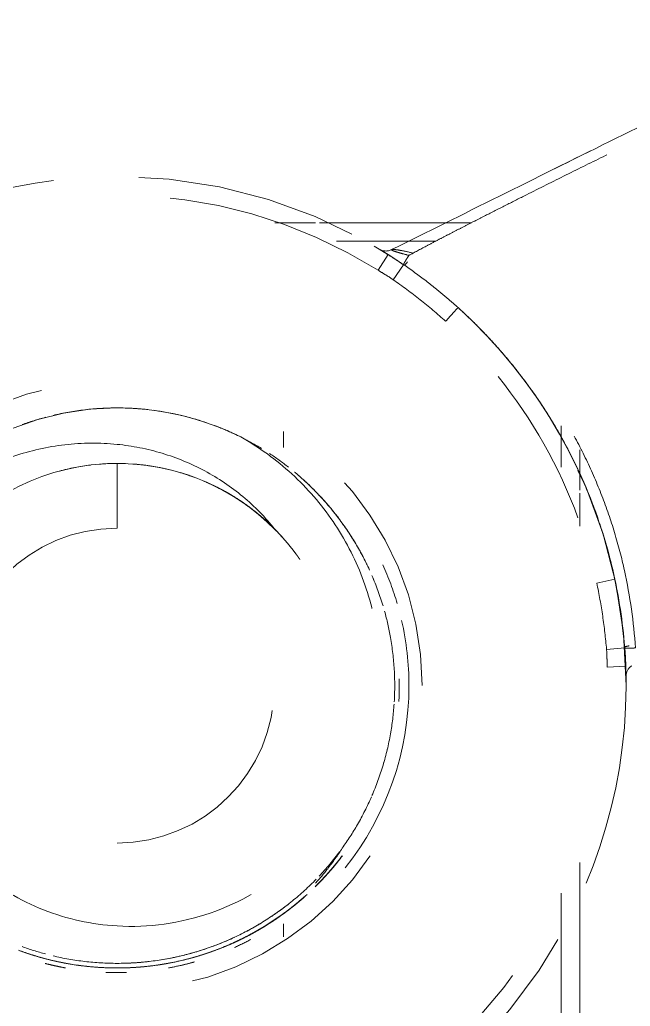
# Model space of a CAD drawing. Extents: x -3450 to 27857, y -1288 to 11880.
# Drawn here: x 1064.49 to 1068.27, y 1142.81 to 1148.92 of the extents above; entities that cross this region are included whole.
import ezdxf

# ---------------------------------------------------------------- set-up
doc = ezdxf.new("R2010")
doc.units = 0
doc.linetypes.add('188K-SM-03-F20-MECH-EQ-Y2257103$0$XFM7Q20PCW-200K$0$ACAD_ISO03W100', pattern=[30, 12, -18])
doc.layers.add('188K-SM-03-F20-MECH-EQ-Y2257103$0$XFM7Q20PCW-200K$0$PCW EQ (FUTURE)', color=252, linetype='188K-SM-03-F20-MECH-EQ-Y2257103$0$XFM7Q20PCW-200K$0$ACAD_ISO03W100', lineweight=9)

# ---------------------------------------------------------------- blocks, each defined once
blk = doc.blocks.new('188K-SM-03-F20-MECH-EQ-Y2257103$0$XFM7Q20PCW-200K$0$漢唐美光 8NHV4A-10FDA-NC150-M - 漢唐美光 8NHV4A-10FDA-NC150-M-V1107-CUB_L40')
for p, q in [((-517.618, -64.944), (-515.429, -64.944)), ((-507.004, -64.944), (-515.205, -64.944)), ((-514.288, -65.944), (-508.94, -65.944)), ((-511.505, -66.667), (-512.038, -67.513)), ((-510.666, -67.208), (-511.233, -68.02)), ((-502.149, -75.913), (-502.149, -78.15)), ((-517.149, -76.211), (-517.149, -77.081)), ((-501.149, -77.206), (-501.149, -79.391)), ((-501.149, -79.546), (-501.149, -81.326)), ((-500.233, -84.41), (-499.255, -84.201)), ((-499.705, -87.987), (-498.718, -87.902)), ((-499.668, -88.938), (-498.669, -88.9)), ((-501.149, -99.491), (-501.149, -113.944)), ((-502.149, -101.148), (-502.149, -113.944)), ((-517.149, -103.503), (-517.149, -102.807))]:
    blk.add_line(p, q)
at = {"flags": 128}
for points in [[(-540.793, -66.667), (-539.85, -66.1), (-538.886, -65.571), (-537.901, -65.081), (-536.898, -64.631), (-535.877, -64.222), (-534.84, -63.853), (-533.79, -63.526), (-532.728, -63.242), (-531.655, -63), (-530.573, -62.802), (-529.484, -62.647), (-528.39, -62.535), (-527.292, -62.467), (-526.192, -62.444), (-525.092, -62.464), (-523.994, -62.528), (-522.9, -62.636), (-521.81, -62.788), (-520.728, -62.983), (-519.654, -63.222), (-518.591, -63.503), (-517.539, -63.826), (-516.502, -64.191), (-515.48, -64.598), (-514.475, -65.045), (-513.488, -65.531), (-512.522, -66.057), (-511.578, -66.621), (-511.505, -66.667)], [(-511.988, -66.37), (-511.856, -66.45), (-511.505, -66.667)], [(-510.666, -67.208), (-511.087, -66.929), (-511.505, -66.667)], [(-507.729, -69.524), (-506.928, -70.277), (-506.157, -71.061), (-505.417, -71.876), (-504.711, -72.719), (-504.04, -73.59), (-503.404, -74.487), (-502.804, -75.409), (-502.241, -76.355), (-501.717, -77.321), (-501.232, -78.309), (-500.786, -79.314), (-500.382, -80.337), (-500.018, -81.375), (-499.696, -82.427), (-499.417, -83.491), (-499.255, -84.201)], [(-526.149, -81.444), (-526.149, -77.944)], [(-498.718, -87.902), (-498.927, -86.044), (-499.256, -84.202)], [(-498.669, -88.9), (-498.687, -88.407), (-498.718, -87.902)], [(-498.669, -88.9), (-498.649, -90), (-498.673, -91.099), (-498.742, -92.197), (-498.854, -93.291), (-499.009, -94.38), (-499.208, -95.462), (-499.451, -96.535), (-499.736, -97.597), (-500.063, -98.647), (-500.432, -99.684), (-500.842, -100.704), (-501.292, -101.708), (-501.783, -102.692), (-502.312, -103.656), (-502.879, -104.599), (-503.484, -105.517), (-504.125, -106.411), (-504.801, -107.279), (-505.511, -108.119), (-506.255, -108.929), (-507.03, -109.71), (-507.836, -110.459), (-508.671, -111.175), (-509.534, -111.857), (-510.423, -112.503), (-511.338, -113.114), (-512.276, -113.688), (-513.237, -114.224), (-513.313, -114.264)], [(-498.669, -88.9), (-498.656, -89.312), (-498.653, -89.467)]]:
    blk.add_lwpolyline(points, dxfattribs=at)
blk.add_circle((-526.149, -89.944), 379.979)
for centre, radius, start, end in [((-526.149, -89.944), 117.511, 0, 180), ((-526.149, -89.944), 116.611, 0, 180), ((-526.149, -89.944), 27.5, 0, 180), ((-526.149, -89.944), 26.5, 57.8248, 122.1752), ((-511.628, -65.77), 0.7, 239.0061, 296.3873), ((-526.149, -89.944), 16.478, 0, 180), ((-526.149, -89.944), 26.5, 20, 39.0319), ((-526.149, -89.944), 15, 90, 176.4547), ((-526.149, -89.944), 15, 63.5476, 90), ((-526.149, -89.944), 12, 90, 195.3207), ((-526.149, -89.944), 12, 44.6896, 90), ((-526.149, -89.944), 8.5, 90, 270), ((-526.149, -89.944), 8.5, 270, 90), ((-526.149, -89.944), 15.771, 16.3132, 24.441), ((-526.149, -89.944), 15.771, 0, 12.8571), ((-526.149, -89.944), 26.5, 297.8248, 2.1752), ((-497.953, -89.454), 0.7, 123.6127, 180.9939), ((-526.149, -89.944), 117.511, 180, 0), ((-526.149, -89.944), 116.611, 180, 0), ((-526.149, -89.944), 27.5, 180, 0), ((-526.149, -89.944), 16.478, 180, 0), ((-526.149, -89.944), 15.25, 180, 305.6756), ((-526.149, -89.944), 15.771, 321.4286, 0), ((-526.149, -89.944), 15.5, 294.1306, 297.8311), ((-526.149, -89.944), 15.5, 282.7354, 285.6911), ((-526.149, -89.944), 15.5, 267.7332, 271.8732)]:
    blk.add_arc(centre, radius, start, end)
for centre, major_axis, start_param, end_param in [((-510.238, -66.661), (0.395, 0.578), 3.141593, 4.007823), ((-498.03, -87.806), (0.698, 0.053), 2.275362, 3.141593)]:
    blk.add_ellipse(centre, major_axis=major_axis, ratio=0.07832, start_param=start_param, end_param=end_param)
for points, knots in [([(-491.768, -56.699), (-493.539, -57.577), (-497.286, -59.436), (-502.607, -62.076), (-507.327, -64.418), (-509.998, -65.743), (-511.316, -66.397)], [-1, -1, -1, -1, -0.7, -0.4, -0.2, 0, 0, 0, 0]), ([(-511.316, -66.397), (-509.406, -65.449), (-505.496, -63.509), (-498.977, -60.275), (-494.66, -58.133), (-492.374, -56.999)], [-1, -1, -1, -1, -0.7, -0.4, 0, 0, 0, 0]), ([(-510.382, -66.706), (-510.078, -66.543), (-509.61, -66.293), (-508.958, -65.95), (-508.458, -65.689), (-507.938, -65.42), (-507.402, -65.145), (-506.858, -64.867), (-506.139, -64.5), (-505.247, -64.047), (-503.813, -63.323), (-502.023, -62.427), (-499.888, -61.373), (-496.374, -59.661), (-493.666, -58.381), (-491.749, -57.494)], [0, 0, 0, 0, 0.055556, 0.083333, 0.111111, 0.138889, 0.166667, 0.194444, 0.222222, 0.277778, 0.333333, 0.444444, 0.555556, 0.666667, 1, 1, 1, 1]), ([(-511.316, -66.397), (-511.331, -66.404), (-511.315, -66.426), (-511.197, -66.476), (-511.015, -66.533), (-510.735, -66.613), (-510.516, -66.671), (-510.382, -66.706)], [0, 0, 0, 0, 0.166667, 0.333333, 0.5, 0.666667, 1, 1, 1, 1]), ([(-510.163, -66.589), (-510.38, -66.528), (-510.759, -66.443), (-511.171, -66.385), (-511.294, -66.386), (-511.316, -66.397)], [0.0240835, 0.0240835, 0.0240835, 0.0240835, 0.5, 0.75, 1, 1, 1, 1]), ([(-498.141, -87.908), (-498.232, -86.519), (-498.532, -84.411), (-499.246, -81.671), (-499.933, -79.678), (-500.77, -77.743), (-501.761, -75.863), (-502.893, -74.068), (-504.571, -71.81), (-506.994, -69.228), (-509.212, -67.488), (-510.382, -66.706)], [-1, -1, -1, -1, -0.833333, -0.75, -0.666667, -0.583333, -0.5, -0.416667, -0.333333, -0.166667, 0, 0, 0, 0]), ([(-507.73, -69.525), (-507.915, -69.357), (-508.29, -69.028), (-508.866, -68.549), (-509.649, -67.931), (-510.255, -67.491), (-510.666, -67.208)], [0, 0, 0, 0, 0.2, 0.4, 0.6, 1, 1, 1, 1]), ([(-498.728, -87.859), (-498.831, -86.511), (-499.14, -84.467), (-499.852, -81.812), (-500.529, -79.88), (-501.347, -78.005), (-502.311, -76.18), (-503.408, -74.435), (-505.028, -72.239), (-507.366, -69.717), (-509.503, -68.011), (-510.633, -67.239)], [-1, -1, -1, -1, -0.833333, -0.75, -0.666667, -0.583333, -0.5, -0.416667, -0.333333, -0.166667, 0, 0, 0, 0]), ([(-507.729, -69.524), (-507.494, -69.736), (-507.03, -70.17), (-506.355, -70.845), (-505.702, -71.546), (-505.073, -72.27), (-504.47, -73.015), (-503.892, -73.782), (-503.34, -74.571), (-502.641, -75.648), (-501.839, -77.041), (-500.862, -79.046), (-499.954, -81.411), (-499.456, -83.26), (-499.255, -84.201)], [0, 0, 0, 0, 0.055556, 0.111111, 0.166667, 0.222222, 0.277778, 0.333333, 0.388889, 0.444444, 0.555556, 0.666667, 0.833333, 1, 1, 1, 1]), ([(-519.467, -76.514), (-518.474, -77.072), (-516.618, -78.414), (-514.366, -81.01), (-512.775, -84.057), (-511.941, -87.392), (-511.92, -90.83), (-512.724, -94.174), (-514.317, -97.222), (-516.993, -100.214), (-521.001, -102.541), (-524.445, -103.024), (-526.149, -102.925)], [0, 0, 0, 0, 0.090909, 0.181818, 0.272727, 0.363636, 0.454545, 0.545455, 0.636364, 0.727273, 0.863636, 1, 1, 1, 1]), ([(-526.149, -76.912), (-527.085, -76.818), (-528.984, -76.835), (-531.76, -77.465), (-534.346, -78.657), (-536.537, -80.281), (-538.304, -82.198), (-540.096, -84.99), (-540.876, -87.381), (-541.12, -89.016)], [0, 0, 0, 0, 0.133333, 0.266667, 0.4, 0.533333, 0.65, 0.766667, 1, 1, 1, 1]), ([(-526.149, -104.944), (-525.567, -104.944), (-524.404, -104.876), (-522.682, -104.572), (-521.007, -104.071), (-519.402, -103.378), (-517.888, -102.504), (-516.485, -101.46), (-515.214, -100.261), (-514.09, -98.921), (-513.129, -97.461), (-512.345, -95.898), (-511.747, -94.256), (-511.343, -92.554), (-511.14, -90.818), (-511.14, -89.07), (-511.343, -87.333), (-511.747, -85.632), (-512.344, -83.989), (-513.129, -82.427), (-514.09, -80.966), (-515.214, -79.627), (-516.078, -78.811), (-516.541, -78.424), (-516.559, -78.41)], [0, 0, 0, 0, 0.037037, 0.0740741, 0.1111111, 0.1481481, 0.1851852, 0.2222222, 0.2592593, 0.2962963, 0.3333333, 0.3703704, 0.4074074, 0.4444444, 0.4814815, 0.5185185, 0.5555556, 0.5925926, 0.6296296, 0.6666667, 0.7037037, 0.7407407, 0.7777778, 0.7792088, 0.7792088, 0.7792088, 0.7792088]), ([(-521.267, -78.982), (-521.259, -78.985), (-521.243, -78.992), (-521.221, -79.002), (-521.207, -79.008), (-521.201, -79.011)], [0.8615722656, 0.8615722656, 0.8615722656, 0.8615722656, 0.8618164062, 0.8620605469, 0.8622510204, 0.8622510204, 0.8622510204, 0.8622510204]), ([(-520.748, -79.228), (-520.747, -79.228), (-520.74, -79.232), (-520.708, -79.248), (-520.651, -79.277), (-520.601, -79.303), (-520.565, -79.322), (-520.546, -79.332), (-520.532, -79.339), (-520.522, -79.345), (-520.518, -79.347), (-520.516, -79.348)], [0.8928833008, 0.8928833008, 0.8928833008, 0.8928833008, 0.8929443359, 0.8930664062, 0.8931884766, 0.8933105469, 0.893371582, 0.8934326172, 0.8934631348, 0.8935089111, 0.8935527802, 0.8935527802, 0.8935527802, 0.8935527802]), ([(-519.04, -80.276), (-519.1, -80.232), (-519.261, -80.116), (-519.543, -79.923), (-519.871, -79.714), (-520.18, -79.532), (-520.442, -79.387), (-520.563, -79.323), (-520.608, -79.299)], [0.8918902829, 0.8918902829, 0.8918902829, 0.8918902829, 0.8919677734, 0.8920898438, 0.8922119141, 0.8923339844, 0.8924560547, 0.892578125, 0.892578125, 0.892578125, 0.892578125]), ([(-520.499, -79.357), (-520.497, -79.358), (-520.493, -79.36), (-520.487, -79.363), (-520.479, -79.367), (-520.47, -79.373), (-520.458, -79.379), (-520.447, -79.385), (-520.435, -79.391), (-520.428, -79.395), (-520.424, -79.397)], [0.893737793, 0.893737793, 0.893737793, 0.893737793, 0.8937988281, 0.8938598633, 0.8939208984, 0.8940429688, 0.8941650391, 0.8942871094, 0.8944091797, 0.89453125, 0.89453125, 0.89453125, 0.89453125]), ([(-520.389, -79.416), (-520.386, -79.418), (-520.374, -79.424), (-520.355, -79.435), (-520.34, -79.443), (-520.332, -79.448)], [0.8948974609, 0.8948974609, 0.8948974609, 0.8948974609, 0.8950195312, 0.8952636719, 0.8955078125, 0.8955078125, 0.8955078125, 0.8955078125]), ([(-520.321, -79.454), (-520.317, -79.456), (-520.306, -79.462), (-520.287, -79.473), (-520.268, -79.484), (-520.256, -79.49), (-520.253, -79.492)], [0.8956299891, 0.8956299891, 0.8956299891, 0.8956299891, 0.8957519531, 0.8959960938, 0.8962402344, 0.8963652762, 0.8963652762, 0.8963652762, 0.8963652762]), ([(-520.23, -79.505), (-520.219, -79.511), (-520.201, -79.522), (-520.183, -79.532), (-520.176, -79.536)], [0.8966088914, 0.8966088914, 0.8966088914, 0.8966088914, 0.8969726562, 0.8971941718, 0.8971941718, 0.8971941718, 0.8971941718]), ([(-519.813, -79.753), (-519.815, -79.751), (-519.816, -79.751), (-519.807, -79.756), (-519.776, -79.775), (-519.723, -79.809), (-519.675, -79.84), (-519.641, -79.862), (-519.619, -79.876), (-519.608, -79.883), (-519.604, -79.886)], [0.9270019531, 0.9270019531, 0.9270019531, 0.9270019531, 0.9270629883, 0.9271240234, 0.9272460938, 0.9273681641, 0.9274902344, 0.9275512695, 0.9276123047, 0.9276733398, 0.9276733398, 0.9276733398, 0.9276733398]), ([(-518.058, -81.081), (-518.077, -81.064), (-518.175, -80.975), (-518.376, -80.798), (-518.677, -80.551), (-518.985, -80.314), (-519.276, -80.105), (-519.524, -79.937), (-519.639, -79.862), (-519.682, -79.835)], [0.9259959413, 0.9259959413, 0.9259959413, 0.9259959413, 0.9260253906, 0.9261474609, 0.9262695312, 0.9263916016, 0.9265136719, 0.9266357422, 0.9267578125, 0.9267578125, 0.9267578125, 0.9267578125]), ([(-519.583, -79.899), (-519.582, -79.9), (-519.578, -79.903), (-519.572, -79.906), (-519.567, -79.91), (-519.56, -79.914), (-519.551, -79.92), (-519.54, -79.927), (-519.529, -79.935), (-519.518, -79.942), (-519.511, -79.947), (-519.507, -79.949)], [0.9278564453, 0.9278564453, 0.9278564453, 0.9278564453, 0.9279174805, 0.9279785156, 0.9280395508, 0.9281005859, 0.9282226562, 0.9283447266, 0.9284667969, 0.9285888672, 0.9287109375, 0.9287109375, 0.9287109375, 0.9287109375]), ([(-518.944, -80.347), (-518.935, -80.354), (-518.913, -80.37), (-518.891, -80.387), (-518.877, -80.398)], [0.8869103572, 0.8869103572, 0.8869103572, 0.8869103572, 0.8872070312, 0.8876953125, 0.8876953125, 0.8876953125, 0.8876953125]), ([(-518.918, -80.366), (-518.924, -80.362), (-518.932, -80.356), (-518.934, -80.355), (-518.925, -80.361), (-518.896, -80.383), (-518.846, -80.421), (-518.801, -80.456), (-518.769, -80.481), (-518.755, -80.492), (-518.749, -80.496)], [0.9611206055, 0.9611206055, 0.9611206055, 0.9611206055, 0.9611816406, 0.9612426758, 0.9613037109, 0.9614257812, 0.9615478516, 0.9616699219, 0.961730957, 0.9617919922, 0.9617919922, 0.9617919922, 0.9617919922]), ([(-517.179, -81.972), (-517.23, -81.915), (-517.356, -81.775), (-517.593, -81.527), (-517.87, -81.254), (-518.156, -80.99), (-518.428, -80.755), (-518.62, -80.598), (-518.741, -80.503), (-518.788, -80.467), (-518.807, -80.451)], [0.9600989964, 0.9600989964, 0.9600989964, 0.9600989964, 0.9602050781, 0.9603271484, 0.9604492188, 0.9605712891, 0.9606933594, 0.9608154297, 0.9608764648, 0.9609375, 0.9609375, 0.9609375, 0.9609375]), ([(-518.78, -80.472), (-518.778, -80.474), (-518.769, -80.481), (-518.759, -80.489), (-518.75, -80.496), (-518.748, -80.497)], [0.8888423949, 0.8888423949, 0.8888423949, 0.8888423949, 0.8889160156, 0.8891601562, 0.8892220141, 0.8892220141, 0.8892220141, 0.8892220141]), ([(-518.72, -80.519), (-518.719, -80.521), (-518.715, -80.523), (-518.71, -80.527), (-518.705, -80.531), (-518.7, -80.536), (-518.693, -80.541), (-518.685, -80.548), (-518.674, -80.556), (-518.664, -80.564), (-518.654, -80.572), (-518.647, -80.577), (-518.644, -80.58)], [0.9619750977, 0.9619750977, 0.9619750977, 0.9619750977, 0.9620361328, 0.962097168, 0.9621582031, 0.9622192383, 0.9622802734, 0.9624023438, 0.9625244141, 0.9626464844, 0.9627685547, 0.962890625, 0.962890625, 0.962890625, 0.962890625]), ([(-518.677, -80.554), (-518.675, -80.555), (-518.67, -80.559), (-518.663, -80.565), (-518.657, -80.57), (-518.651, -80.574), (-518.646, -80.578), (-518.641, -80.582), (-518.636, -80.586), (-518.633, -80.588), (-518.632, -80.59)], [0.8900752915, 0.8900752915, 0.8900752915, 0.8900752915, 0.8901367188, 0.8902587891, 0.8903198242, 0.8903808594, 0.8904418945, 0.8905029297, 0.8905639648, 0.8906173706, 0.8906173706, 0.8906173706, 0.8906173706]), ([(-518.622, -80.598), (-518.616, -80.603), (-518.596, -80.619), (-518.576, -80.635), (-518.563, -80.646)], [0.9631548532, 0.9631548532, 0.9631548532, 0.9631548532, 0.9633789062, 0.9638671875, 0.9638671875, 0.9638671875, 0.9638671875]), ([(-518.573, -80.637), (-518.57, -80.64), (-518.551, -80.655), (-518.513, -80.687), (-518.464, -80.727), (-518.436, -80.75), (-518.428, -80.758), (-518.429, -80.756), (-518.441, -80.746), (-518.463, -80.728), (-518.492, -80.703), (-518.523, -80.678), (-518.541, -80.664), (-518.55, -80.656)], [0.8908469657, 0.8908469657, 0.8908469657, 0.8908469657, 0.8908691406, 0.8909912109, 0.8911132812, 0.8912353516, 0.8912963867, 0.8913574219, 0.891418457, 0.8914794922, 0.8915405273, 0.8915710449, 0.8916015625, 0.8916015625, 0.8916015625, 0.8916015625]), ([(-518.123, -81.023), (-518.113, -81.031), (-518.091, -81.051), (-518.069, -81.072), (-518.056, -81.083)], [0.9210302143, 0.9210302143, 0.9210302143, 0.9210302143, 0.9213867188, 0.921875, 0.921875, 0.921875, 0.921875]), ([(-516.412, -82.929), (-516.433, -82.9), (-516.502, -82.805), (-516.654, -82.603), (-516.878, -82.322), (-517.129, -82.025), (-517.391, -81.737), (-517.64, -81.479), (-517.854, -81.271), (-517.967, -81.165), (-518.017, -81.119), (-518.046, -81.092), (-518.075, -81.066), (-518.096, -81.047), (-518.107, -81.037), (-518.109, -81.035), (-518.101, -81.043), (-518.074, -81.067), (-518.027, -81.109), (-517.986, -81.148), (-517.961, -81.171), (-517.951, -81.18), (-517.949, -81.182)], [0.994196602, 0.994196602, 0.994196602, 0.994196602, 0.994262695, 0.994384766, 0.994506836, 0.994628906, 0.994750977, 0.994873047, 0.994995117, 0.995117188, 0.995147705, 0.995178223, 0.995239258, 0.995300293, 0.995361328, 0.995422363, 0.995483398, 0.995605469, 0.995727539, 0.995849609, 0.995910645, 0.995933679, 0.995933679, 0.995933679, 0.995933679]), ([(-517.916, -81.214), (-517.914, -81.215), (-517.911, -81.218), (-517.906, -81.223), (-517.901, -81.227), (-517.897, -81.232), (-517.892, -81.236), (-517.886, -81.242), (-517.878, -81.249), (-517.868, -81.258), (-517.859, -81.267), (-517.849, -81.276), (-517.843, -81.282), (-517.84, -81.285)], [0.9960918427, 0.9960918427, 0.9960918427, 0.9960918427, 0.9961547852, 0.9962158203, 0.9962768555, 0.9963378906, 0.9963989258, 0.9964599609, 0.9965820312, 0.9967041016, 0.9968261719, 0.9969482422, 0.9970703125, 0.9970703125, 0.9970703125, 0.9970703125]), ([(-517.875, -81.252), (-517.872, -81.255), (-517.866, -81.261), (-517.858, -81.268), (-517.852, -81.274), (-517.847, -81.279), (-517.842, -81.283), (-517.838, -81.288), (-517.833, -81.292), (-517.831, -81.295), (-517.829, -81.296)], [0.9241943359, 0.9241943359, 0.9241943359, 0.9241943359, 0.9243164062, 0.9244384766, 0.9244995117, 0.9245605469, 0.924621582, 0.9246826172, 0.9247436523, 0.9247970581, 0.9247970581, 0.9247970581, 0.9247970581]), ([(-517.821, -81.303), (-517.815, -81.309), (-517.803, -81.321), (-517.786, -81.338), (-517.775, -81.348), (-517.771, -81.353)], [0.9973144531, 0.9973144531, 0.9973144531, 0.9973144531, 0.9975585938, 0.9978027344, 0.9979765402, 0.9979765402, 0.9979765402, 0.9979765402]), ([(-517.788, -81.336), (-517.781, -81.342), (-517.759, -81.363), (-517.719, -81.403), (-517.674, -81.448), (-517.648, -81.473), (-517.641, -81.481), (-517.642, -81.48), (-517.653, -81.469), (-517.673, -81.449), (-517.706, -81.416), (-517.736, -81.387), (-517.753, -81.369)], [0.924987793, 0.924987793, 0.924987793, 0.924987793, 0.9250488281, 0.9251708984, 0.9252929688, 0.9254150391, 0.9254760742, 0.9255371094, 0.9255981445, 0.9256591797, 0.9257202148, 0.92578125, 0.92578125, 0.92578125, 0.92578125]), ([(-513.985, -81.166), (-513.688, -81.578), (-513.212, -82.314), (-512.802, -83.089), (-512.642, -83.42)], [0.30103749, 0.30103749, 0.30103749, 0.30103749, 0.33333333, 0.35679346, 0.35679346, 0.35679346, 0.35679346]), ([(-512.642, -83.42), (-512.802, -83.089), (-513.212, -82.314), (-513.688, -81.578), (-513.985, -81.166)], [0.64321175, 0.64321175, 0.64321175, 0.64321175, 0.66666667, 0.69896836, 0.69896836, 0.69896836, 0.69896836]), ([(-517.27, -81.871), (-517.268, -81.873), (-517.255, -81.888), (-517.241, -81.903), (-517.229, -81.916)], [0.9564599536, 0.9564599536, 0.9564599536, 0.9564599536, 0.9565429688, 0.95703125, 0.95703125, 0.95703125, 0.95703125]), ([(-517.138, -82.018), (-517.137, -82.02), (-517.133, -82.025), (-517.125, -82.033), (-517.118, -82.041), (-517.112, -82.048), (-517.108, -82.053), (-517.104, -82.058), (-517.1, -82.062), (-517.096, -82.067), (-517.093, -82.07), (-517.092, -82.072)], [0.9583104277, 0.9583104277, 0.9583104277, 0.9583104277, 0.9583740234, 0.9584960938, 0.9586181641, 0.9586791992, 0.9587402344, 0.9588012695, 0.9588623047, 0.9589233398, 0.9589767456, 0.9589767456, 0.9589767456, 0.9589767456]), ([(-517.078, -82.087), (-517.076, -82.09), (-517.069, -82.098), (-517.055, -82.114), (-517.028, -82.145), (-516.992, -82.188), (-516.951, -82.237), (-516.928, -82.264), (-516.921, -82.273), (-516.922, -82.271), (-516.932, -82.26), (-516.95, -82.237), (-516.975, -82.208), (-517.001, -82.178), (-517.015, -82.16), (-517.023, -82.151)], [0.9590759277, 0.9590759277, 0.9590759277, 0.9590759277, 0.9591064453, 0.9591674805, 0.9592285156, 0.9593505859, 0.9594726562, 0.9595947266, 0.9596557617, 0.9597167969, 0.959777832, 0.9598388672, 0.9598999023, 0.9599304199, 0.9599609375, 0.9599609375, 0.9599609375, 0.9599609375]), ([(-516.923, -82.27), (-516.906, -82.291), (-516.866, -82.338), (-516.817, -82.4), (-516.773, -82.454), (-516.74, -82.495), (-516.713, -82.529), (-516.697, -82.55), (-516.691, -82.558)], [0.985564018, 0.985564018, 0.985564018, 0.985564018, 0.986328125, 0.987304688, 0.987792969, 0.98828125, 0.988769531, 0.9890294, 0.9890294, 0.9890294, 0.9890294]), ([(-516.591, -82.688), (-516.587, -82.692), (-516.579, -82.703), (-516.565, -82.721), (-516.55, -82.742), (-516.537, -82.76), (-516.529, -82.77), (-516.526, -82.774)], [0.990576598, 0.990576598, 0.990576598, 0.990576598, 0.990722656, 0.990966797, 0.991210938, 0.991455078, 0.991578651, 0.991578651, 0.991578651, 0.991578651]), ([(-516.472, -82.847), (-516.47, -82.85), (-516.465, -82.857), (-516.457, -82.868), (-516.451, -82.877), (-516.445, -82.884), (-516.442, -82.889), (-516.438, -82.894), (-516.434, -82.899), (-516.43, -82.904), (-516.428, -82.908), (-516.427, -82.909)], [0.9924316406, 0.9924316406, 0.9924316406, 0.9924316406, 0.9925537109, 0.9926757812, 0.9927978516, 0.9928588867, 0.9929199219, 0.992980957, 0.9930419922, 0.9931030273, 0.9931564331, 0.9931564331, 0.9931564331, 0.9931564331]), ([(-516.422, -82.916), (-516.42, -82.919), (-516.416, -82.924), (-516.407, -82.937), (-516.394, -82.955), (-516.37, -82.988), (-516.337, -83.034), (-516.301, -83.086), (-516.281, -83.116), (-516.274, -83.125), (-516.276, -83.123), (-516.284, -83.111), (-516.301, -83.087), (-516.323, -83.056), (-516.345, -83.023), (-516.358, -83.005), (-516.366, -82.994)], [0.9932098389, 0.9932098389, 0.9932098389, 0.9932098389, 0.9932556152, 0.9932861328, 0.993347168, 0.9934082031, 0.9935302734, 0.9936523438, 0.9937744141, 0.9938354492, 0.9938964844, 0.9939575195, 0.9940185547, 0.9940795898, 0.9941101074, 0.994140625, 0.994140625, 0.994140625, 0.994140625]), ([(-511.174, -90.816), (-511.14, -90.235), (-511.14, -89.07), (-511.332, -87.432), (-511.567, -86.392), (-511.697, -85.927)], [0.4814815, 0.4814815, 0.4814815, 0.4814815, 0.5185185, 0.5555556, 0.586282, 0.586282, 0.586282, 0.586282]), ([(-511.697, -85.927), (-511.567, -86.392), (-511.332, -87.432), (-511.14, -89.069), (-511.14, -90.235), (-511.174, -90.816)], [0.4137234, 0.4137234, 0.4137234, 0.4137234, 0.4444444, 0.4814815, 0.5185185, 0.5185185, 0.5185185, 0.5185185]), ([(-511.182, -90.941), (-511.218, -91.479), (-511.353, -92.595), (-511.747, -94.255), (-512.145, -95.351), (-512.376, -95.885)], [0.521175, 0.521175, 0.521175, 0.521175, 0.5555556, 0.5925926, 0.6296296, 0.6296296, 0.6296296, 0.6296296]), ([(-512.376, -95.885), (-512.145, -95.351), (-511.747, -94.256), (-511.353, -92.595), (-511.218, -91.48), (-511.182, -90.941)], [0.3703704, 0.3703704, 0.3703704, 0.3703704, 0.4074074, 0.4444444, 0.4788302, 0.4788302, 0.4788302, 0.4788302]), ([(-526.149, -102.925), (-527.508, -102.846), (-530.203, -102.256), (-533.163, -100.495), (-535.101, -98.571), (-536.691, -96.363), (-537.447, -94.441), (-537.722, -93.114)], [0, 0, 0, 0, 0.25, 0.5, 0.625, 0.75, 1, 1, 1, 1]), ([(-512.404, -95.951), (-512.628, -96.462), (-513.109, -97.414), (-513.688, -98.309), (-513.985, -98.721)], [0.6311567, 0.6311567, 0.6311567, 0.6311567, 0.66666667, 0.69896823, 0.69896823, 0.69896823, 0.69896823]), ([(-513.985, -98.721), (-513.688, -98.31), (-513.109, -97.414), (-512.628, -96.462), (-512.404, -95.951)], [0.3010376, 0.3010376, 0.3010376, 0.3010376, 0.33333333, 0.36884851, 0.36884851, 0.36884851, 0.36884851]), ([(-515.434, -100.62), (-515.203, -100.365), (-514.689, -99.754), (-514.226, -99.104), (-513.979, -98.724)], [0.1769542, 0.1769542, 0.1769542, 0.1769542, 0.25, 0.3461852, 0.3461852, 0.3461852, 0.3461852]), ([(-515.436, -100.797), (-515.162, -100.527), (-514.655, -99.987), (-514.189, -99.412), (-513.975, -99.128)], [-0.994654166, -0.994654166, -0.994654166, -0.994654166, -0.992063492, -0.989671826, -0.989671826, -0.989671826, -0.989671826]), ([(-513.978, -99.132), (-514.23, -99.466), (-514.699, -100.036), (-515.207, -100.571), (-515.435, -100.796)], [-0.305943809, -0.305943809, -0.305943809, -0.305943809, -0.303149606, -0.301015955, -0.301015955, -0.301015955, -0.301015955]), ([(-515.435, -100.796), (-515.238, -100.602), (-514.728, -100.07), (-514.258, -99.503), (-513.981, -99.136)], [-0.779637883, -0.779637883, -0.779637883, -0.779637883, -0.777777778, -0.774681066, -0.774681066, -0.774681066, -0.774681066]), ([(-516.266, -101.558), (-516.715, -101.94), (-517.62, -102.624), (-518.597, -103.203), (-519.078, -103.455)], [-0.511811024, -0.511811024, -0.511811024, -0.511811024, -0.507874016, -0.504242042, -0.504242042, -0.504242042, -0.504242042]), ([(-515.979, -101.308), (-516.355, -101.644), (-517.12, -102.263), (-517.941, -102.805), (-518.352, -103.05)], [-0.086046611, -0.086046611, -0.086046611, -0.086046611, -0.082677165, -0.079483804, -0.079483804, -0.079483804, -0.079483804]), ([(-519.103, -103.468), (-519.47, -103.66), (-520.379, -104.087), (-521.884, -104.621), (-523.61, -105.016), (-525.372, -105.208), (-527.143, -105.195), (-528.901, -104.978), (-530.622, -104.559), (-532.283, -103.943), (-533.336, -103.407), (-533.845, -103.109)], [-0.07757002, -0.07757002, -0.07757002, -0.07757002, -0.07480315, -0.07086614, -0.06692913, -0.06299213, -0.05905512, -0.05511811, -0.0511811, -0.04724409, -0.04330709, -0.04330709, -0.04330709, -0.04330709]), ([(-522.324, -104.706), (-521.753, -104.558), (-520.642, -104.201), (-519.58, -103.718), (-519.07, -103.451)], [-0.797619048, -0.797619048, -0.797619048, -0.797619048, -0.793650794, -0.78977714, -0.78977714, -0.78977714, -0.78977714]), ([(-519.083, -103.458), (-519.55, -103.702), (-520.567, -104.168), (-521.63, -104.52), (-522.199, -104.673)], [-0.290925777, -0.290925777, -0.290925777, -0.290925777, -0.287401575, -0.283464567, -0.283464567, -0.283464567, -0.283464567]), ([(-528.931, -105.192), (-529.067, -105.167), (-529.328, -105.116), (-529.69, -105.035), (-529.914, -104.98), (-530.022, -104.952), (-530.027, -104.951)], [0.1875, 0.1875, 0.1875, 0.1875, 0.21875, 0.25, 0.28125, 0.28280866, 0.28280866, 0.28280866, 0.28280866]), ([(-530.027, -104.951), (-530.022, -104.952), (-529.914, -104.98), (-529.691, -105.035), (-529.329, -105.115), (-529.068, -105.167), (-528.932, -105.192)], [0.71726804, 0.71726804, 0.71726804, 0.71726804, 0.71875, 0.75, 0.78125, 0.8125, 0.8125, 0.8125, 0.8125]), ([(-525.642, -104.935), (-525.23, -104.921), (-524.252, -104.848), (-523.286, -104.679), (-522.735, -104.55)], [0.01076072, 0.01076072, 0.01076072, 0.01076072, 0.03703704, 0.07309234, 0.07309234, 0.07309234, 0.07309234]), ([(-522.735, -104.55), (-523.286, -104.679), (-524.252, -104.848), (-525.229, -104.921), (-525.642, -104.935)], [0.92691265, 0.92691265, 0.92691265, 0.92691265, 0.96296296, 0.98924078, 0.98924078, 0.98924078, 0.98924078]), ([(-525.642, -105.185), (-525.112, -105.168), (-524.134, -105.084), (-523.17, -104.906), (-522.732, -104.806)], [-0.805158403, -0.805158403, -0.805158403, -0.805158403, -0.801587302, -0.798561188, -0.798561188, -0.798561188, -0.798561188])]:
    blk.add_open_spline(points, degree=3, knots=knots)
for points in [[(-510.633, -67.239), (-510.855, -67.087), (-511.307, -66.792), (-511.834, -66.463), (-511.988, -66.37), (-511.988, -66.37)], [(-510.666, -67.208), (-510.665, -67.197), (-510.651, -67.157), (-510.59, -67.04), (-510.495, -66.879), (-510.42, -66.762), (-510.382, -66.706)], [(-512.038, -67.513), (-511.903, -67.598), (-511.631, -67.76), (-511.363, -67.929), (-511.233, -68.02)], [(-511.233, -68.02), (-510.738, -68.366), (-509.769, -69.085), (-508.847, -69.862), (-508.399, -70.266)], [(-508.399, -70.266), (-508.32, -70.179), (-508.15, -69.99), (-507.911, -69.726), (-507.758, -69.555), (-507.729, -69.524), (-507.729, -69.524)], [(-499.255, -84.201), (-499.555, -82.797), (-500.375, -80.036), (-502.236, -76.137), (-504.682, -72.576), (-506.663, -70.485), (-507.729, -69.524)], [(-529.608, -75.348), (-529.042, -75.214), (-527.894, -75.011), (-526.731, -74.944), (-526.149, -74.944)], [(-526.149, -74.944), (-526.73, -74.944), (-527.894, -75.011), (-529.042, -75.214), (-529.608, -75.348)], [(-524.407, -75.045), (-524.985, -74.977), (-525.567, -74.944), (-526.149, -74.944)], [(-526.149, -74.944), (-525.572, -74.944), (-524.995, -74.977), (-524.421, -75.043)], [(-524.407, -75.045), (-524.817, -74.997), (-525.229, -74.966), (-525.642, -74.952)], [(-525.642, -74.952), (-525.23, -74.966), (-524.818, -74.997), (-524.408, -75.045)], [(-522.735, -75.337), (-523.213, -75.226), (-523.696, -75.137), (-524.183, -75.073)], [(-524.183, -75.073), (-523.696, -75.137), (-523.213, -75.226), (-522.735, -75.337)], [(-530.014, -75.45), (-530.441, -75.564), (-530.863, -75.697), (-531.279, -75.848)], [(-531.279, -75.848), (-530.864, -75.697), (-530.441, -75.564), (-530.014, -75.45)], [(-521.273, -75.758), (-521.738, -75.598), (-522.211, -75.461), (-522.69, -75.348)], [(-522.69, -75.348), (-522.211, -75.461), (-521.738, -75.598), (-521.273, -75.758)], [(-520.87, -75.903), (-520.392, -76.083), (-519.924, -76.287), (-519.467, -76.514)], [(-519.811, -76.348), (-520.157, -76.187), (-520.509, -76.039), (-520.866, -75.905)], [(-520.866, -75.905), (-520.509, -76.039), (-520.157, -76.187), (-519.811, -76.348)], [(-518.35, -77.131), (-518.697, -76.919), (-519.053, -76.722), (-519.417, -76.539)], [(-519.417, -76.539), (-519.053, -76.722), (-518.697, -76.919), (-518.35, -77.131)], [(-517.618, -81.504), (-518.132, -80.857), (-519.299, -79.667), (-521.375, -78.274), (-523.687, -77.319), (-525.323, -76.995), (-526.149, -76.912)], [(-517.906, -77.411), (-517.557, -77.641), (-517.218, -77.885), (-516.89, -78.142)], [(-516.89, -78.142), (-517.218, -77.885), (-517.557, -77.641), (-517.906, -77.411)], [(-529.266, -78.356), (-528.713, -78.208), (-528.151, -78.098), (-527.581, -78.03)], [(-527.102, -77.982), (-526.636, -77.944), (-526.167, -77.935), (-525.699, -77.952)], [(-525.288, -77.974), (-524.916, -78.001), (-524.545, -78.046), (-524.178, -78.107)], [(-525.277, -77.976), (-524.696, -78.018), (-524.116, -78.103), (-523.546, -78.23)], [(-525.044, -77.995), (-524.45, -78.049), (-523.859, -78.149), (-523.281, -78.291)], [(-522.729, -78.441), (-522.23, -78.589), (-521.741, -78.77), (-521.267, -78.981)], [(-522.722, -78.443), (-522.422, -78.532), (-522.127, -78.633), (-521.836, -78.745)], [(-515.443, -79.437), (-515.781, -79.092), (-516.137, -78.764), (-516.507, -78.453)], [(-516.507, -78.453), (-516.137, -78.764), (-515.781, -79.092), (-515.443, -79.437)], [(-521.338, -78.95), (-521.33, -78.954), (-521.314, -78.961), (-521.298, -78.968), (-521.29, -78.971)], [(-521.236, -78.995), (-520.823, -79.181), (-520.421, -79.389), (-520.033, -79.62)], [(-520.959, -79.123), (-520.56, -79.315), (-520.172, -79.529), (-519.797, -79.763)], [(-519.812, -79.754), (-519.3, -80.072), (-518.812, -80.429), (-518.352, -80.822)], [(-515.238, -79.65), (-514.858, -80.053), (-514.501, -80.477), (-514.167, -80.919)], [(-514.167, -80.919), (-514.501, -80.477), (-514.858, -80.053), (-515.238, -79.65)], [(-519.362, -80.047), (-519.006, -80.291), (-518.663, -80.554), (-518.336, -80.835)], [(-519.264, -80.115), (-519.247, -80.127), (-519.23, -80.139), (-519.213, -80.151)], [(-518.278, -80.886), (-518.079, -81.059), (-517.885, -81.239), (-517.697, -81.425)], [(-517.648, -81.473), (-517.638, -81.484), (-517.628, -81.494), (-517.618, -81.504)], [(-517.638, -81.484), (-517.621, -81.501), (-517.603, -81.519), (-517.586, -81.537)], [(-517.581, -81.541), (-517.558, -81.565), (-517.536, -81.588), (-517.513, -81.611)], [(-517.509, -81.616), (-517.486, -81.639), (-517.464, -81.663), (-517.441, -81.687)], [(-517.437, -81.692), (-517.418, -81.711), (-517.4, -81.73), (-517.382, -81.75)], [(-516.676, -82.577), (-516.671, -82.584), (-516.66, -82.598), (-516.644, -82.618), (-516.628, -82.639), (-516.618, -82.652), (-516.613, -82.659)], [(-516.511, -82.794), (-516.508, -82.798), (-516.503, -82.805), (-516.496, -82.815), (-516.49, -82.822), (-516.488, -82.826)], [(-511.779, -85.642), (-511.946, -85.084), (-512.145, -84.537), (-512.376, -84.002)], [(-512.376, -84.002), (-512.145, -84.536), (-511.946, -85.084), (-511.779, -85.641)], [(-500.233, -84.41), (-500.107, -85.001), (-499.895, -86.188), (-499.757, -87.386), (-499.705, -87.987)], [(-498.653, -89.467), (-498.653, -89.467), (-498.656, -89.287), (-498.678, -88.665), (-498.708, -88.127), (-498.728, -87.859)], [(-498.141, -87.908), (-498.209, -87.912), (-498.347, -87.919), (-498.534, -87.921), (-498.666, -87.916), (-498.708, -87.907), (-498.718, -87.902)], [(-499.705, -87.987), (-499.691, -88.146), (-499.679, -88.462), (-499.674, -88.779), (-499.668, -88.938)], [(-541.12, -89.016), (-541.156, -89.598), (-541.16, -90.766), (-540.963, -92.507), (-540.564, -94.213), (-539.969, -95.862), (-539.187, -97.43), (-538.227, -98.896), (-537.103, -100.24), (-535.831, -101.445), (-534.427, -102.493), (-532.91, -103.371), (-531.302, -104.067), (-529.624, -104.571), (-527.898, -104.876), (-526.732, -104.944), (-526.149, -104.944)], [(-510.923, -90.793), (-510.901, -90.397), (-510.894, -90.001), (-510.903, -89.604)], [(-510.912, -90.579), (-510.898, -90.245), (-510.895, -89.91), (-510.903, -89.576)], [(-510.903, -89.575), (-510.896, -89.866), (-510.898, -90.158), (-510.907, -90.449)], [(-510.902, -90.255), (-510.898, -90.029), (-510.898, -89.803), (-510.903, -89.577)], [(-510.9, -90.131), (-510.903, -90.339), (-510.91, -90.548), (-510.921, -90.756)], [(-515.238, -100.237), (-514.839, -99.814), (-514.465, -99.368), (-514.117, -98.901)], [(-514.117, -98.901), (-514.464, -99.368), (-514.839, -99.814), (-515.238, -100.237)], [(-515.448, -100.809), (-515.057, -100.424), (-514.687, -100.018), (-514.341, -99.594)], [(-514.247, -99.478), (-514.616, -99.939), (-515.011, -100.377), (-515.431, -100.792)], [(-515.306, -100.667), (-514.892, -100.248), (-514.502, -99.805), (-514.138, -99.341)], [(-514.051, -99.229), (-514.41, -99.696), (-514.796, -100.143), (-515.207, -100.566)], [(-515.081, -100.435), (-514.694, -100.027), (-514.33, -99.597), (-513.991, -99.149)], [(-517.255, -102.332), (-516.776, -101.988), (-516.318, -101.616), (-515.882, -101.219)], [(-519.033, -103.432), (-518.512, -103.156), (-517.501, -102.546), (-516.567, -101.822), (-516.123, -101.435)], [(-516.89, -101.745), (-517.218, -102.002), (-517.557, -102.246), (-517.906, -102.476)], [(-517.906, -102.476), (-517.557, -102.247), (-517.218, -102.002), (-516.89, -101.745)], [(-516.875, -102.049), (-516.562, -101.81), (-516.259, -101.558), (-515.966, -101.296)], [(-515.963, -101.293), (-516.22, -101.524), (-516.485, -101.746), (-516.758, -101.959)], [(-516.62, -101.85), (-516.395, -101.67), (-516.176, -101.484), (-515.962, -101.292)], [(-518.338, -103.041), (-517.841, -102.745), (-517.361, -102.42), (-516.901, -102.069)], [(-516.89, -102.061), (-517.23, -102.321), (-517.581, -102.566), (-517.942, -102.797)], [(-517.789, -102.698), (-517.481, -102.496), (-517.18, -102.283), (-516.888, -102.059)], [(-519.417, -103.348), (-519.053, -103.166), (-518.697, -102.968), (-518.35, -102.757)], [(-518.35, -102.757), (-518.697, -102.968), (-519.053, -103.165), (-519.417, -103.348)], [(-517.414, -102.444), (-517.718, -102.656), (-518.029, -102.858), (-518.348, -103.047)], [(-519.816, -103.817), (-519.317, -103.589), (-518.831, -103.334), (-518.36, -103.054)], [(-518.356, -103.052), (-518.814, -103.325), (-519.287, -103.573), (-519.771, -103.796)], [(-519.088, -103.46), (-518.838, -103.33), (-518.591, -103.192), (-518.348, -103.047)], [(-519.812, -103.815), (-520.238, -104.009), (-520.674, -104.184), (-521.116, -104.339)], [(-521.019, -104.039), (-520.609, -103.89), (-520.206, -103.723), (-519.811, -103.539)], [(-519.811, -103.539), (-520.206, -103.723), (-520.609, -103.89), (-521.019, -104.039)], [(-519.2, -103.518), (-519.725, -103.787), (-520.265, -104.025), (-520.817, -104.231)], [(-531.474, -104.234), (-531.08, -104.38), (-530.68, -104.511), (-530.275, -104.625)], [(-530.133, -104.664), (-530.586, -104.541), (-531.033, -104.398), (-531.473, -104.234)], [(-531.342, -104.282), (-530.906, -104.44), (-530.462, -104.578), (-530.014, -104.696)], [(-531.279, -104.039), (-530.864, -104.19), (-530.441, -104.323), (-530.014, -104.437)], [(-530.014, -104.437), (-530.441, -104.323), (-530.863, -104.19), (-531.279, -104.039)], [(-530.015, -104.696), (-530.42, -104.589), (-530.82, -104.467), (-531.215, -104.327)], [(-531.037, -104.389), (-530.478, -104.578), (-529.34, -104.891), (-527.589, -105.16), (-526.409, -105.203), (-525.819, -105.19)], [(-525.691, -105.187), (-526.28, -105.204), (-527.46, -105.171), (-529.214, -104.917), (-530.355, -104.614), (-530.915, -104.43)], [(-522.732, -104.806), (-522.241, -104.693), (-521.755, -104.555), (-521.277, -104.394)], [(-521.273, -104.129), (-521.738, -104.289), (-522.211, -104.426), (-522.69, -104.539)], [(-522.69, -104.539), (-522.211, -104.426), (-521.738, -104.289), (-521.273, -104.129)], [(-530.012, -104.696), (-529.53, -104.823), (-529.041, -104.925), (-528.549, -105.004)], [(-528.552, -105.003), (-529.043, -104.925), (-529.53, -104.822), (-530.01, -104.697)], [(-529.963, -104.709), (-529.498, -104.829), (-529.027, -104.927), (-528.553, -105.003)], [(-528.554, -105.003), (-528.981, -104.934), (-529.406, -104.848), (-529.826, -104.744)], [(-529.648, -104.787), (-529.075, -104.922), (-527.911, -105.126), (-526.732, -105.194), (-526.143, -105.194)], [(-529.608, -104.539), (-529.042, -104.673), (-527.894, -104.876), (-526.731, -104.944), (-526.149, -104.944)], [(-526.149, -104.944), (-526.73, -104.944), (-527.894, -104.876), (-529.042, -104.673), (-529.608, -104.539)], [(-528.549, -105.004), (-527.966, -105.096), (-526.791, -105.214), (-525.02, -105.186), (-523.85, -105.031), (-523.271, -104.92)], [(-523.126, -104.891), (-523.704, -105.008), (-524.873, -105.174), (-526.644, -105.22), (-527.82, -105.113), (-528.403, -105.026)], [(-528.228, -105.051), (-527.644, -105.132), (-526.467, -105.225), (-524.697, -105.159), (-523.53, -104.979), (-522.954, -104.855)], [(-522.816, -104.825), (-523.391, -104.954), (-524.556, -105.145), (-526.326, -105.227), (-527.504, -105.145), (-528.089, -105.07)], [(-521.995, -104.877), (-522.176, -104.927), (-522.591, -105.035), (-523.096, -105.142), (-523.366, -105.192)], [(-523.365, -105.192), (-523.095, -105.142), (-522.59, -105.035), (-522.175, -104.927), (-521.994, -104.876)], [(-521.417, -104.441), (-521.849, -104.582), (-522.288, -104.704), (-522.731, -104.806)], [(-522.73, -104.805), (-522.335, -104.715), (-521.944, -104.608), (-521.557, -104.486)], [(-526.149, -105.444), (-526.347, -105.443), (-526.544, -105.439), (-526.741, -105.432)], [(-526.741, -105.432), (-526.545, -105.439), (-526.347, -105.443), (-526.149, -105.444)], [(-526.149, -105.444), (-525.977, -105.444), (-525.807, -105.441), (-525.638, -105.435)], [(-525.638, -105.435), (-525.807, -105.441), (-525.977, -105.444), (-526.149, -105.444)]]:
    blk.add_open_spline(points, degree=3)
blk = doc.blocks.new('188K-SM-03-F20-MECH-EQ-Y2257103')
at = {"layer": '188K-SM-03-F20-MECH-EQ-Y2257103$0$XFM7Q20PCW-200K$0$PCW EQ (FUTURE)', "xscale": 0.1147234346767911, "yscale": 0.1147234346767911, "zscale": 0.1147234346767911}
blk.add_blockref('188K-SM-03-F20-MECH-EQ-Y2257103$0$XFM7Q20PCW-200K$0$漢唐美光 8NHV4A-10FDA-NC150-M - 漢唐美光 8NHV4A-10FDA-NC150-M-V1107-CUB_L40', (1125.4519, 1155.1151), dxfattribs=at)

msp = doc.modelspace()

# ---------------------------------------------------------------- block references
msp.add_blockref('188K-SM-03-F20-MECH-EQ-Y2257103', (0, 0))

doc.saveas('drawing.dxf')
